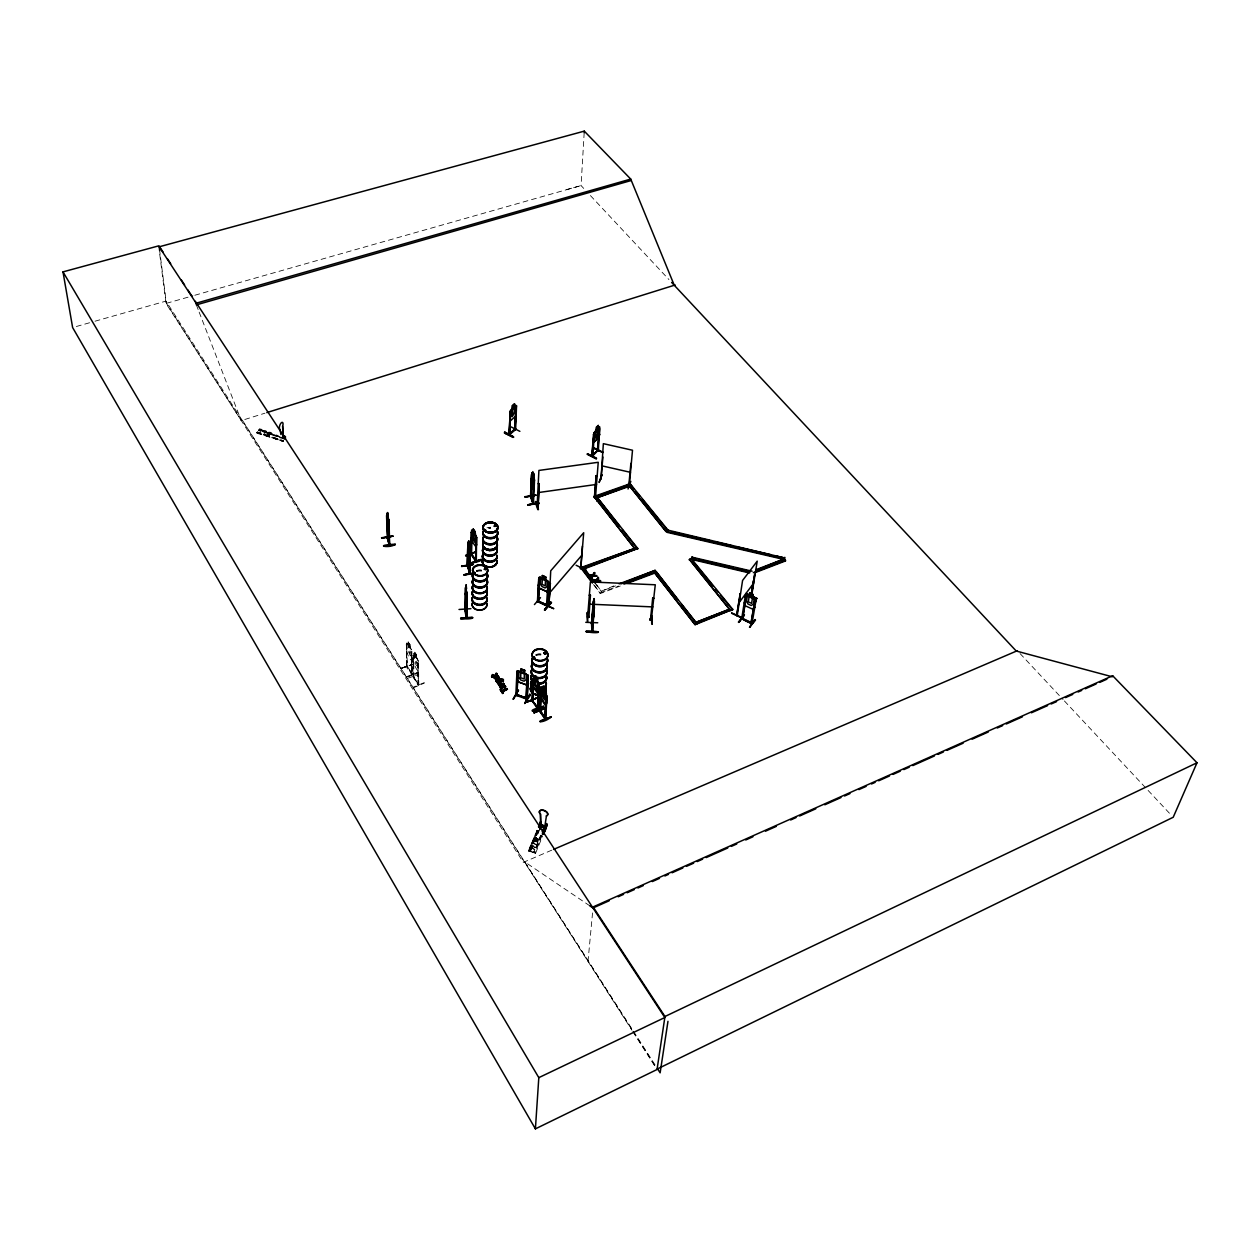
<?xml version="1.0" encoding="UTF-8"?>
<svg xmlns="http://www.w3.org/2000/svg" width="1260" height="1260" viewBox="0 0 1260 1260"><rect width="100%" height="100%" fill="white"/><g stroke="black" fill="none" stroke-linecap="round" stroke-linejoin="round"><path stroke-width="0.75" stroke-dasharray="5 3.75" d="M418.036 663.264L417.942 662.351L418.43 685.267L418.32 683.408M418.415 684.479L413.611 677.203L418.824 685.109L418.446 661.311M413.059 676.242L418.856 684.983M413.501 675.99C414.54 676.525 412.177 677.691 413.973 677.486M411.894 673.344C411.5 678.038 411.169 670.414 412.319 674.809L411.831 651.121M407.5 666.509L406.901 665.8L407.5 666.509C404.948 667.863 409.894 669.517 411.831 674.998L411.327 652.16L411.437 653.074M407.531 666.682L412.272 674.147L407.5 666.949M535.862 839.113L538.303 839.617M584.183 132.725L581.065 185.582L583.726 188.417M620.282 586.01L600.295 593.523L593.554 583.9M587.995 961.459L592.83 909.878M267.687 434.7L267.545 433.865M267.53 434.306L269.057 433.219L269.829 434.606M538.335 839.932L537.5 841.144M411.39 660.366L411.831 658.413C411.61 664.335 406.082 651.892 406.57 650.302M262.048 429.88C253.37 438.197 267.451 428.731 259.418 428.983L256.489 433.141L283.216 441.252M256.898 432.7L257.465 431.975L283.579 440.795L257.213 431.912M284.791 439.283L258.694 430.479L259.308 429.786L283.453 438.023M259.087 430.038L259.418 428.983M283.342 440.732L282.791 441.583M541.17 835.049L533.515 852.626L540.65 835.222M541.485 835.49L534.429 852.862L533.452 852.595M541.879 835.585L535.232 852.941L528.318 851.067L529.326 851.382M535.563 853.24L542.713 835.853M535.658 853.24L528.853 850.61L529.704 851.508L538.256 830.639M529.704 851.508L538.776 830.482M539.816 829.175L530.46 851.744L538.823 830.655M528.901 851.083L537.548 830.119M537.862 830.545L529.168 851.35L538.02 830.576M259.402 429.455L278.287 435.645M417.863 683.613L417.816 684.542L417.548 659.909L414.839 652.097L414.887 654.838M413.926 676.746L413.595 676.982M412.225 674.856L407.059 666.792M269.971 433.976L269.64 434.794M538.256 840.247L536.366 841.192L535.626 839.128M535.437 839.633L536.555 838.64M280.019 439.063L280.13 440.48M271.451 433.046C262.805 441.394 276.838 431.897 268.805 432.148L266.049 435.456M266.459 431.361C257.796 439.693 271.845 430.211 263.812 430.463L261.056 433.755M414.005 677.612L413.563 655.609L412.681 654.995L413.012 677.045L418.367 685.172L417.942 662.351M411.028 654.822L410.177 655.625L407.594 649.514L408.303 642.143M267.687 433.897L269.986 434.196M417.627 664.996L416.761 665.784L415.076 663.201L414.067 654.554L414.949 655.027M269.608 434.558L267.671 434.48M551.738 850.185L523.325 862.36L166.415 303.314L159.673 250.693M424.226 682.621L413.059 687.33M413.312 687.803L424.305 683.109M411.91 674.131L410.933 649.735L410.02 644.695L408.24 641.954L408.24 644.931L407.043 643.104M406.476 676.683L417.69 672.509L406.555 677.187M406.539 677.14L417.974 673.344M407.311 678.415L418.745 674.494M600.359 592.846L618.534 586.01M400.837 668.288L412.288 664.571L401.089 668.288M400.853 668.304L412.288 664.571M401.089 668.619L412.24 664.429M413.894 664.004C410.666 652.759 417.595 676.62 418.493 668.713M413.563 655.609L412.681 654.995M411.894 658.523L411.295 649.309L406.413 642.978L406.901 667.532L406.413 642.978M417.784 659.547L418.383 661.405L416.509 657.657L416.635 654.869L414.713 652.144M613.793 585.884L601.146 591.287L615.541 585.884M411.154 649.42L410.083 647.451M406.555 666.871L406.508 644.742L407.515 667.516M408.177 644.742L408.24 641.954M406.996 645.498L406.114 644.884M410.02 644.695L408.114 642.001M269.356 434.7L267.876 434.637M159.737 254.236L166.036 303.424L241.274 420.588L264.931 413.201M529.641 851.508L530.554 851.744M76.356 326.498L93.161 321.741M95.035 321.205L166.005 301.093L631.937 1030.207M166.415 303.314L192.922 295.801M194.812 295.25L581.065 185.582L564.433 190.213M537.138 841.019L535.405 840.042M413.044 653.216L414.823 655.074L414.839 652.097M536.933 838.845L538.162 839.538M256.678 432.558L283.043 441.473L256.93 432.605M283.342 438.165L258.883 429.896L281.232 437.645M413.501 677.675L413.107 653.042L417.895 659.547M589.759 905.783L524.617 861.808L655.452 1065.535M411.784 674.982L411.327 652.16M1020.064 653.562L1063.046 699.52M1064.401 700.954L1171.863 815.818M590.389 195.552L668.95 279.578M596.673 584.656L602.296 592.783L595.492 583.837M593.507 584.577L600.295 593.523M409.705 645.608L408.602 643.057M242.393 420.241L631.984 1029.798M633.04 1031.436L655.011 1065.818M632.977 1031.845L654.948 1066.228M196.339 304.873L198.434 310.307M199.143 312.118L241.274 420.588M409.673 644.695L409.894 647.483M416.288 654.869L416.304 655.783L415.202 653.2M488.738 528.428A7.371 5.197 1.3 0 1 490.644 528.334M488.723 527.672A7.497 5.292 1.3 0 1 490.66 527.578M486.943 527.83A7.387 5.197 1.3 0 1 490.675 527.294M488.723 527.987A7.497 5.292 1.3 0 1 490.66 527.893M535.957 655.578A7.844 5.906 2.9 0 1 541.91 655.247M535.925 654.822A7.985 6.001 2.9 0 1 541.973 654.476M536.004 654.554A7.859 5.906 2.9 0 1 541.957 654.208M535.909 655.137A7.969 6.001 2.9 0 1 541.957 654.79M476.595 571.583A7.544 5.449 0.9 0 1 482.344 571.284M476.548 570.827A7.67 5.528 0.9 0 1 482.391 570.528M476.611 570.544A7.544 5.449 0.9 0 1 482.359 570.26M476.548 571.142A7.67 5.528 0.9 0 1 482.375 570.843M530.051 847.76L536.366 849.917L530.051 847.76M530.854 845.869L537.154 848.027L530.854 845.869M532.035 843.034L538.335 845.177L532.035 843.034M533.09 840.53L539.39 842.672L533.09 840.53M534.272 837.711L540.572 839.853L534.272 837.711M537.043 830.277L528.318 851.067L537.075 830.308M410.035 648.349L408.382 645.797L408.476 650.885L410.13 653.452L410.035 648.349M416.635 658.523L414.965 655.94L415.044 661.027L416.713 663.61L416.635 658.523"/><path stroke-width="1.5" d="M594.279 606.596L594.216 598.579L593.791 610.202M587.885 616.219L588.719 616.25C590.216 617.967 585.679 616.66 588.892 617.4L590.452 595.224L589.365 595.192L590.452 595.224M588.719 616.644L587.633 616.565L588.94 616.833M466.342 618.062L464.735 609.525L465.476 610.312L466.058 584.908L466.594 588.656M466.137 617.384L466.814 616.534L466.877 618.109L467.035 592.468L467.192 594.373M587.538 612.391L587.554 621.605L586.955 612.738M587.759 616.565L587.601 617.4L590.389 581.947L655.279 584.782L651.262 620.188L650.176 620.062L650.286 618.912L651.577 619.022M459.018 609.478L470.956 608.674M284.177 437.456L282.901 436.842M460.656 618.329C481.351 615.337 471.697 620.66 460.656 618.266M461.633 566.512L473.13 564.464L461.617 566.039M473.634 573.835L463.901 574.812L473.524 573.032M465.397 610.265L465.491 587.522L465.003 610.391L465.349 608.643M465.633 555.676L476.012 551.943L465.649 555.345M466.279 586.94L466.279 586.026M466.657 591.428L466.247 617.998M466.184 584.892L466.877 617.305M467.334 565.708L467.302 566.591L467.854 543.816L467.113 565.929L467.901 566.417M469.633 572.26L469.445 573.946L467.586 564.905M467.838 566.496L467.98 542.036M467.838 566.606L467.759 565.063L469.933 573.946L470.122 550.163M469.413 552.51L468.767 544.871L469.476 574.024L469.854 548.777L468.783 541.028L468.326 548.62L469.381 554.683L469.791 553.865M468.641 543.973L468.783 541.028M468.925 542.131L469.381 544.682M469.885 573.851L467.57 565.693M469.948 573.788L469.964 573.001M470.169 557.519L470.248 550.148M505.543 686.353L505.339 687.44A1.685 1.276 1.5 0 1 504.661 687.928C502.33 688.07 499.574 684.259 502.22 688.527C494.692 688.275 511.229 678.856 500.204 686.999M471.634 554.715L471.397 532.019L470.689 554.211L471.681 554.683M475.729 541.39L474.815 542.335L473.193 540.052L472.421 531.562L473.303 531.862C472.752 524.286 474.233 535.153 472.106 530.113L471.13 554.809L471.067 553.109M476.154 538.634L475.981 561.472L475.808 536.288L475.051 531.389L473.177 528.995M475.981 560.637C474.799 558.731 477.036 561.204 475.445 560.731M471.177 553.187L476.296 561.267L476.579 537.563L476.516 544.918M476.359 560.369L476.343 561.157M594.074 602.406L594.358 608.139L593.791 599.351L591.948 622.976L592.42 631.764L592.074 622.267M491.967 677.329L493.211 676.841L491.589 676.762L492.755 674.572C495.432 679.455 496.566 670.304 497.18 674.809C487.762 679.03 499.322 676.274 496.456 673.155M491.589 676.762L492.833 676.289L492.14 674.809M493.447 676.053L492.755 674.572M493.826 676.163L494.077 676.982M494.156 677.785L496.881 679.093L495.7 676.888L494.865 678.211L496.267 679.298L499.149 677.927M495.873 676.573C490.738 676.872 499.023 683.03 499.102 677.313C498.173 675.423 495.983 676.022 498.393 677.423C498.062 681.235 495.401 674.226 494.156 677.943M500.141 680.069C503.669 681.25 498.818 684.605 497.007 682.589A2.189 1.669 1.3 0 1 496.534 681.392C498.96 675.927 510.379 680.983 497.149 680.699C499.291 686.763 501.37 674.951 502.677 681.392M593.491 609.635L593.602 606.013M496.33 681.424L495.983 680.447M496.881 679.093L495.7 676.888M497.432 678.872L495.889 676.132M504.693 432.196C531.673 447.19 486.533 422.525 513.466 436.7M497.747 675.927C494.959 674.856 500.472 677.25 497.448 678.431M498.047 683.44A1.607 1.228 1.4 0 0 498.362 683.881L499.48 684.857L498.346 684.337A1.607 1.228 1.4 0 1 498.031 683.897C498.235 684.007 511.371 683.944 499.007 683.487M503.197 682.967L503.575 683.991L499.212 685.676L499.495 684.416M746.156 593.806L756.74 598.421M499.212 685.676L498.85 684.668M497.133 681.156L499.527 679.786M507.087 688.653L502.362 691.252L503.386 692.764L502.677 693.472L500.236 689.866L500.929 689.157C501.937 694.937 513.844 684.4 501.952 690.653M501.937 691.11L500.929 689.157M509.04 433.865L509.969 433.534L509.906 434.48L510.253 412.382L508.93 434.794L515.639 429.203L516.537 405.767L515.687 405.531M510.032 419.659L509.292 434.968L510.064 411.374L515.734 405.421M501.48 688.826L500.267 686.81M510.142 411.358L510.505 420.793L515.434 416.32L516.442 405.72M504.126 684.322C506.551 687.062 500.897 688.433 503.433 685.298L505.465 686.59M502.22 688.527L501.622 686.448M503.37 693.205L502.362 691.252M502.677 693.472L500.236 689.425M511.103 426.904L519.876 431.345M502.204 686.212L503.433 685.298M512.316 405.799L514.537 403.956L512.316 405.799L511.308 410.445L511.135 415.516L512.127 416.729L515.23 411.863L515.403 406.807L514.348 406.634M514.379 406.838L514.442 403.909L514.285 406.791L515.828 405.468M515.702 416.383L514.994 429.849L515.12 416.902M516.001 407.295L515.041 429.786M502.346 691.708L507.497 689.251M517.923 690.433L513.324 698.843M586.168 631.323C604.8 630.662 599.902 634.363 586.152 631.669M389.639 544.446L387.796 537.689M527.216 698.481L517.293 694.733L515.828 695.189L516.978 671.249L520.789 671.643M516.269 694.874L527.216 698.009L527.357 698.969L516.033 694.055M516.82 678.573L517.104 671.328M387.166 537.595L387.166 536.618L387.796 537.28M516.82 695.552L517.844 673.722L516.978 673.06L518.017 673.423L516.915 695.63L516.994 694.764M525.136 497.149L536.098 495.164L524.995 496.692M513.324 699.3L518.443 690.228M520.852 671.879L520.9 668.918L524.695 670.273L524.506 673.092L526.286 674.635L526.066 679.707L524.081 681.188L520.569 679.928L518.789 677.077L518.994 672.005L520.915 671.785L521.026 669.06L524.695 670.273M538.839 503.685L527.688 504.835L538.729 502.913M533.815 484.092L533.295 485.005C531.421 482.092 532.145 467.87 533.815 474.106L532.996 504.079L530.444 496.487L531.767 474.532L531.09 497.196L531.925 472.768M530.68 497.18L531.389 474.595M532.728 474.516L532.822 471.602M524.506 670.414L524.38 673.139L528.255 675.439L527.121 699.3L528.302 675.344L518.301 670.856L516.978 671.249M532.649 503.401C535.216 506.394 527.263 486.99 533.263 503.307M533.563 476.847L533.815 474.106M533.705 481.415L532.933 503.984M532.161 472.705L534.508 480.328L533.437 503.842M524.695 703.442L529.846 694.355L524.695 703.442L530.46 695.016L529.846 694.355M593.051 610.328C593.491 598.201 592.83 623.007 593.633 615.305M527.026 677.029L528.239 677.108L527.026 677.029L526.034 698.843L527.216 698.875M527.2 676.73L526.27 698.528M526.412 702.261L537.469 697.63M526.365 698.544L526.412 697.709L526.932 698.481M537.406 697.93L526.475 701.962M538.429 509.166L535.752 501.448L538.429 509.607M538.382 505.15L537.138 505.89L538.902 470.437L598.232 462.294L595.476 497.731L594.594 497.858L596.122 475.666L597.208 475.792L596.122 475.666M538.115 505.433L539.28 483.824L538.178 483.714L539.185 483.556L538.162 505.827L537.248 505.874L538.366 505.701L537.059 505.575L538.052 504.599M538.713 502.834L538.823 503.701M540.509 597.634L534.429 604.564M532.192 699.379L532.807 701.111L533.279 678.447L531.83 700.513L532.807 701.111L532.145 700.166M533.468 676.777L532.429 701.269L534.177 676.793M537.422 601.508L538.792 577.678L540.099 577.19L547.942 580.86L548.887 582.419L547.565 606.296L548.777 582.403L545.454 579.899L545.596 577.159M538.587 601.256C535.784 599.791 540.43 601.398 538.272 602.012L539.737 579.836L538.603 579.647L539.532 580.088M539.737 579.836L538.303 601.981M537.516 707.096L538.083 708.75L539.264 685.062L534.035 676.715L535.358 678.731L535.563 675.769L534.208 683.235L536.917 689.441L538.004 688.7M545.044 707.962L534.035 712.798L545.092 707.978M535.925 676.872L537.075 679.486L537.122 678.573M542.273 578.214L542.414 575.473L545.785 577.048L545.564 579.868L547.155 581.522L546.887 586.609L545.092 587.995L541.957 586.514L540.398 583.553L540.65 578.482L542.383 578.356L542.509 575.615M537.028 707.947L537.689 708.908L538.272 683.629L537.422 678.636L535.437 675.817M546.399 675.958A7.796 5.922 2.9 0 1 538.603 683.093L537.201 681.361L537.532 678.589M537.437 697.599L526.459 702.403M538.603 686.086L537.626 708.813L531.767 700.308M539.138 685.109L538.083 694.228L538.886 692.275M545.108 610.045C564.637 587.412 531.389 625.385 550.856 602.154M546.525 697.505L545.974 696.717L545.281 719.365L539.327 710.829L540.965 688.842L540.414 711.506L540.997 687.094L540.02 711.648M546.478 605.887L547.927 583.663L548.856 584.105L547.927 583.663M546.887 605.572C546.32 603.729 546.556 606.596 547.596 605.918M546.556 702.907L545.785 704.702L541.138 698.009L540.729 694.307L541.138 698.009C551.644 721.791 543.958 673.942 545.737 699.158L544.619 699.883L542.776 697.237L542.178 688.59L543.217 689.11C541.501 680.258 548.557 695.583 543.296 686.196M549.974 587.38L548.777 606.265L550.179 583.538L548.384 605.981M543.422 706.198C539.957 712.656 519.908 712.467 543.454 706.293M544.95 691.819L545.297 689.047M545.391 718.578C544.918 716.704 546.226 718.924 544.73 718.531L545.974 696.717M545.234 719.255L546.352 696.559M538.492 826.812L540.524 821.803L539.784 825.836L545.092 827.395C548.21 817.961 546.604 830.434 543.17 833.852M540.524 821.803L538.65 826.875M541.012 821.945L539.327 827.08M553.644 608.643C537.154 600.374 542.603 603.886 553.597 608.58M584.183 132.725L584.278 131.135L159.185 246.802L159.673 250.693M551.155 717.145C529.342 723.145 544.95 723.571 551.124 716.688M546.793 823.646L545.564 827.82L539.28 825.961L539.847 824.733M546.241 824.607L546.32 823.505M657.106 1069.078L1173.217 817.252L1197 762.773L1112.659 675.738L593.098 906.932L664.965 1016.505L657.043 1069.504L535.405 1128.865L538.808 1077.647L63 271.877L158.933 245.794L163.217 252.331M547.817 605.257L537.752 601.225L538.855 577.6L540.13 577.301M586.199 570.15L576.119 565.252M387.544 524.569L389.009 530.822L389.245 528.806M587.443 453.994L596.468 458.64M582.388 546.115L580.75 568.827L583.695 532.728L550.73 570.812L548.951 606.233M583.034 567.457L595.555 583.159M596.185 430.022L594.137 432.889L591.885 455.427L592.814 455.931L594.373 434.023L593.491 434.401L591.853 456.262L598.405 449.757L597.398 450.245M593.224 580.86L584.199 568.244L637.765 548.462L595.917 495.794L619.81 526.617M593.665 448.198L603.052 452.403L593.995 447.851M598.169 428.258L598.342 425.329L596.295 427.25L594.783 436.968L595.649 438.165L597.555 436.37L599.114 428.195L598.169 428.258L599.461 426.809L599.602 434.448M594.011 496.472L634.646 548.431L594.011 496.472L630.079 483.714L668.052 530.177L784.681 557.975M598.358 438.259L597.35 451.033L597.901 450.308M597.728 451.127L599.602 428.652M596.216 475.933L594.358 497.542L595.665 497.621L594.657 497.07M594.515 572.56L592.751 574.812L589.113 575.001L592.72 575.269L594.515 572.56L593.539 575.379L596.878 576.151L593.224 575.883L591.476 578.104L593.255 575.426L596.878 576.151M598.405 449.757L592.231 456.419L594.027 432.841L599.555 426.856L598.342 450.544M585.774 622.33L597.728 622.771M589.585 575.127L592.405 575.757L589.144 574.544M586.136 631.717L598.169 631.922L586.168 631.276M591.019 577.505L592.436 575.316M597.067 501.307L594.767 493.605M601.76 475.162L599.193 482.013M598.264 577.458L596.5 579.742L592.846 579.915L596.468 580.183L598.264 577.458L597.287 580.309L600.642 581.065L596.972 580.797L595.224 583.049M602.894 457.018L601.004 479.147L603.351 443.662L632.504 450.23L629.228 486.376L596.941 497.826L629.291 485.714M593.318 580.041L596.153 580.687L592.877 579.474M593.539 575.379L594.988 573.158M592.137 622.283L591.57 623.858L593.24 601.115M594.767 582.435L596.185 580.23M591.46 623.763L593.917 599.351M591.901 630.189L591.806 631.591M593.665 609.84L594.043 609.037L591.948 631.78L591.476 622.267M594.263 600.61L594.342 599.697M596.437 575.568L593.57 574.938M594.2 605.131L592.531 630.819M594.342 608.076L592.42 631.591M596.972 580.797L600.642 581.065M597.287 580.309L598.736 578.072M674.273 285.28L630.724 179.077L584.278 131.135M600.201 580.498L597.319 579.852M387.97 514.978L389.513 544.666M666.067 531.547L628.205 484.376L666.067 531.547L667.973 530.854L642.253 499.37M628.031 489.006L630.835 481.367M628.803 485.509L630.866 463.349M628.945 485.147L629.433 484.454M630.079 483.714L633.685 488.88M589.759 905.783L593.003 907.972L593.098 906.932M737.163 615.699L737.179 614.959M636.568 547.722L581.112 567.504L592.436 582.419M584.152 568.922L637.765 548.462M466.846 618.014L465.239 609.383M466.783 603.493L465.412 593.082L466.909 603.493M283.531 437.551L284.35 436.543L284.13 437.787M619.195 583.852L655.168 570.355L620.928 583.852M652.696 597.933L653.783 598.279L652.696 597.933L650.428 620.156L650.255 618.959M650.176 619.747L651.262 620.188L651.452 619.006M677.88 599.713L656.318 571.819L623.936 583.978M652.27 624.346L651.436 615.101L651.735 623.936M755.008 572.654L785.468 560.936L784.24 559.503L667.327 532.381L667.926 530.224L666.146 530.87M668.052 530.177L667.327 532.381M697.646 621.684L729.445 609.257L689.409 559.377L691.315 558.668L749.731 572.323M689.315 560.054L691.315 558.668L732.737 609.336L695.126 624.692L654.381 572.544L695.126 624.692M752.094 571.205L691.834 557.14L695.52 558.684M695.882 622.377L729.445 609.257M500.708 680.872L498.566 682.069L497.149 680.699M470.153 557.408L469.775 559.393L470.027 557.424M593.523 617.195L593.775 615.305M544.887 826.024L546.462 815.771A4.457 2.599 23.4 0 0 546.698 811.944A4.457 2.599 23.4 0 0 540.729 810.211A4.457 2.599 23.4 0 0 540.509 814.023L540.792 824.591L544.887 826.024L540.697 824.796L540.43 814.228A4.457 2.599 23.4 0 1 540.65 810.416A4.457 2.599 23.4 0 1 546.604 812.164A4.457 2.599 23.4 0 1 546.383 815.976L546.462 815.771M667.973 1021.325L660.13 1072.827L657.578 1068.858M730.69 610.769L689.409 559.377M731.572 613.226L751.196 622.487M740.108 593.775L736.675 615.573L740.345 593.444M736.848 615.163L737.431 614.77M744.298 614.927L738.943 621.967M741.652 618.959L745.432 595.192L746.912 594.83C751.039 598.327 747.952 589.019 753.134 594.625L752.63 597.429L756.047 599.902L752.015 623.668C747.101 621.967 740.943 618.739 742.093 617.888M751.212 595.901C732.107 587.569 771.12 604.343 751.527 596.342M743.022 618.376L742.423 619.385L746.251 597.35L745.101 597.161L746.062 597.602M742.455 619.353L746.251 597.35M738.895 622.424L744.424 614.628L738.832 622.283M749.212 595.98L749.606 593.035M283.043 437.472L282.649 426.274A3.685 1.496 -71.4 0 0 282.35 422.368A3.685 1.496 -71.4 0 0 279.752 425.502A3.685 1.496 -71.4 0 0 280.066 429.392L280.885 434.511M283.264 437.535L282.649 426.274M751.338 593.854L753.496 580.498M751.574 593.523L754.661 574.45L751.7 594.011M751.527 596.437L757.213 561.157L742.581 580.466L737.21 615.715M752.488 597.46L753.134 594.625M754.819 601.225L751.007 623.29L754.63 601.477L755.779 601.666L754.63 601.477M751.968 623.731L742.786 618.849M755.512 620.125L749.495 627.291L755.071 619.526M757.355 569.819L784.35 558.826L667.39 531.704M785.468 560.936L784.35 558.826L755.669 569.835M533.673 489.557C527.31 462.42 534.019 497.322 534.161 487.526M597.334 450.938L597.476 450.182M545.99 652.523L546.005 653.861M544.068 652.822L544.273 653.783M545.879 653.373L545.423 652.286M534.492 657.72L533.941 656.87L534.334 657.767M534.492 656.964L534.508 657.862M515.482 416.367L516.285 413.044M731.635 612.88L742.203 617.652M515.324 429.046L515.608 428.51M494.219 526.034L495.401 525.31M494.834 526.428L494.597 525.625M496.078 525.83L495.747 525.388M485.447 568.087L485.73 569.678M486.36 568.969L485.336 569.441M484.438 546.73L484.076 547.375M484.596 529.641L485.604 529.783M474.642 573.111L474.343 572.213L474.658 573.237M473.949 572.512L474.878 572.544M485.116 529.893L484.423 529.846M475.115 572.702L474.484 573.111M505.528 686.574L505.355 686.999A1.685 1.276 1.5 0 1 504.677 687.472L501.637 685.991M513.119 437.425L504.331 432.92L513.418 437.094M784.24 559.503L784.791 557.298M587.475 453.695L596.563 458.183M475.902 546.714L476.469 544.824M476.579 544.792L475.933 546.856L471.823 541.123L471.272 537.579M596.201 458.923L587.176 454.309M285.374 438.637L285.406 436.637L282.744 435.74M388.836 525.31L388.552 526.16L387.576 512.568L387.371 515.088M691.236 559.33L691.834 557.14M533.389 503.858L530.854 495.637M593.87 611.667L593.633 609.021M1112.659 675.738L1112.281 676.793L1016.237 651.026L671.611 282.429M466.862 597.949L466.562 598.689L466.168 587.822M599.162 482.47L602.075 474.784M542.257 831.82L544.273 826.544M542.666 831.758L544.777 826.387M542.335 833.789L545.092 826.812M542.761 833.915L545.486 826.906M543.044 833.821L546.73 825.001M543.548 834.151L547.029 825.442M539.863 827.237L541.154 823.709M539.548 828.922L540.997 825.457M539.942 829.222L541.264 825.709M539.438 827.127L540.776 823.615M496.55 680.935A2.189 1.669 1.3 0 0 497.023 682.133L499.495 682.589L501.496 681.188M510.158 411.422L512.332 408.571M581.285 567.488L580.293 567.913M581.269 567.409L580.246 568.701M548.399 606.06L549.36 604.91M545.155 718.436L540.052 711.097L545.108 717.46M546.966 695.646L545.737 719.208L539.91 709.852M537.563 707.962L537.579 707.033M538.036 708.624C535.689 704.245 530.744 700.009 532.255 699.473M547.375 591.838L539.438 588.215L538.429 584.986L539.438 588.215L547.312 591.916L548.384 589.649M547.312 591.916L548.557 589.633M537.831 509.686L535.201 501.921M527.846 682.542L526.538 684.841L517.813 681.786L516.694 678.541L517.907 681.723M527.909 682.699L526.633 684.967L517.876 681.692M513.245 699.158L518.49 690.244M516.962 695.552L517.293 694.512M545.911 652.79L544.918 653.704M470.752 554.101L475.76 561.361M543.989 652.885L545.186 652.255M544.603 653.562L545.186 652.444M533.862 657.31L534.665 657.783M592.877 455.144L591.995 455.333M485.667 569.315L484.958 568.055M494.329 526.129L496.377 526.223M508.993 434.747L515.072 428.998M595.618 496.849L594.531 496.724L595.46 497.369M753.338 609.336L754.866 607.147L753.275 609.415L745.054 605.682L744.282 602.453M538.256 504.961L537.422 505.102M502.22 685.771L504.693 686.527M755.024 619.826L749.653 627.291M738.36 622.125L744.345 615.085M756.047 599.902L746.881 594.72M739.132 602.548L753.637 583.222M597.004 580.356L594.799 581.978M285.406 436.637L282.524 436.007M550.541 583.711L549.628 584.199M544.556 609.824L550.809 602.091L544.651 609.793M549.502 593.019L582.12 554.92M538.115 707.962L532.46 700.702M545.706 577.127L542.335 575.552M600.721 477.934L600.799 478.658M593.933 442.071L598.626 437.645L599.665 434.401L598.673 437.692L593.98 442.26L593.507 440.055M594.373 434.023L593.491 434.401M509.654 433.598L514.647 429.124M509.402 434.858L515.655 429.266M510.568 412.54L509.67 412.902M650.38 618.975L651.593 619.322M651.341 620.14L650.333 620.093M387.182 536.713L389.167 545.36M474.248 572.638L475.177 572.796M509.418 434.227L509.008 433.96M495.684 677.329L495.212 678.368L496.897 678.636M485.242 568.071L484.218 569.173M484.864 568.181L484.958 569.426M485.746 569.079L484.659 568.985M494.881 525.719L495.59 525.326M664.965 1016.505L1197 762.773M538.808 1077.647L664.823 1017.513L195.316 301.298M593.003 907.972L609.178 900.774M618.156 896.774L623.558 894.38M627.149 892.773L634.331 889.576M637.922 887.985L643.324 885.575M652.302 881.575L659.484 878.378M664.886 875.983L668.477 874.377M672.068 872.786L682.841 867.982M686.432 866.376L693.63 863.179M697.221 861.588L702.608 859.178M706.198 857.587L727.76 847.98M731.367 846.389L736.753 843.98M745.731 839.979L752.913 836.782M765.497 831.191L776.286 826.387M790.65 819.992L796.037 817.582M799.643 815.992L815.803 808.794M824.796 804.793L840.956 797.58M844.562 795.989L849.949 793.595M858.926 789.595L866.124 786.382M871.51 783.988L875.101 782.381M878.692 780.79L889.481 775.987M893.072 774.396L900.254 771.183M903.845 769.592L909.247 767.198M912.839 765.592L934.4 755.984M937.991 754.394L943.378 751.999M946.969 750.393L963.144 743.195M972.121 739.195L988.297 731.997M997.274 727.996L1002.677 725.587M1006.267 723.996L1022.443 716.798M1031.42 712.798L1047.595 705.6M1051.186 703.994L1056.573 701.599M1065.566 697.599L1072.748 694.402M1078.135 691.992L1081.726 690.401M1085.317 688.795L1096.106 683.991M1099.697 682.4L1106.879 679.203M553.549 849.413L1017.371 650.695L1016.332 651.136M551.124 716.735L540.067 721.508L551.124 717.082M533.988 712.656L544.981 708.262M539.201 685.172L538.745 683.251M538.193 694.181L533.594 687.566M541.516 689.63L540.587 688.999M533.815 679.219L532.885 678.589M532.933 683.959L533.641 687.535M695.221 624.015L732.737 609.336M499.228 685.22L503.591 683.534M495.967 680.904L501.291 679.108L503.465 681.124M503.48 680.668L502.645 681.188M753.322 572.67L785.594 560.259M493.447 675.596L496.314 674.399L495.794 673.407M627.464 583.301L656.255 572.497M632.882 549.077L581.065 568.181L592.373 583.096M471.287 554.29L475.76 559.96M476.059 551.659L465.68 555.817M597.649 495.841L628.141 485.037M471.823 541.123L471.445 537.611M471.476 530.224L476.752 537.563L474.894 534.177M471.886 532.681L471.035 532.145M266.805 412.603L675.202 284.981M159.185 246.802L196.15 303.219L630.724 179.077M630.583 180.684L196.339 304.873L196.15 303.219M745.542 595.287L746.865 594.909M545.328 653.735L545.564 652.428M545.706 653.846L544.052 653.263M485.021 568.055L484.785 569.362M484.848 568.465L485.714 568.575M485.683 569.52L484.376 569.347M494.424 526.318L495.747 526.318M751.417 622.172L752.315 623.464L741.715 618.613M547.391 606.265L537.595 601.65M537.878 601.319L547.675 605.997M387.56 515.513L387.088 513.623L387.812 538.256L386.883 513.67L389.057 521.577L389.639 545.407L387.103 537.611M594.578 497.779L595.555 497.637M381.559 537.752L393.073 536.13L381.67 538.209M381.638 538.036L392.978 536.114M395.168 544.178C371.353 545.423 390.616 548.698 395.168 544.257M383.702 546.257L395.199 544.682L383.717 546.21M388.489 523.987L387.702 516.411L388.805 519.766M387.088 521.01L389.009 530.822M389.057 521.577L388.678 519.781M527.72 504.819L538.713 503.212L527.735 504.882M537.862 492.628L596.547 484.423M388.127 515.214L388.332 517.955M386.552 515.482L387.387 538.225M525.089 496.976L535.957 495.164M461.601 566.338L473.004 564.448M463.901 574.812L473.54 573.41L463.916 574.749M534.272 478.548L534.508 480.328M468.263 542.02L470.027 548.399M469.508 546.494L468.657 541.06M460.64 618.723L472.579 617.526L460.656 618.66M465.271 608.674L464.924 609.415M465.428 609.793L466.389 617.29M465.822 585.79L466.594 596.515M749.259 595.901L747.369 595.996L746.55 601.052L747.967 603.997L751.228 605.493L753.338 604.123L754.173 599.083L752.551 597.382M594.499 601.492L594.279 604.233M651.341 619.353L650.27 619.274M587.727 617.384L588.782 617.4M588.703 604.138L652.837 606.91M540.997 687.094L546.478 693.772M541.06 687.22L543.091 689.157M545.155 653.546L544.336 653.026M526.916 699.221L516.033 695.268M601.634 465.775L630.472 472.327M671.69 531.783L679.345 533.563M683.172 534.445L700.402 538.445M704.245 539.327L711.9 541.107M715.727 541.989L732.973 545.99M736.801 546.872L771.277 554.872M775.105 555.755L782.759 557.534M699.284 559.566L733.163 567.488M736.927 568.37L750.094 571.442M693.126 559.771L749.621 572.985M537.784 600.437L538.303 601.225M504.047 685.062L505.528 686.81M516.332 694.055L517.183 694.465L516.301 694.102M500.141 679.549L501.512 681.361M499.527 680.227L500.645 681.14M503.417 685.755L504.677 686.731M749.542 593.113L753.07 594.704M752.125 623.322L751.07 623.275M540.067 577.379L542.304 578.434M546.934 604.784L547.706 605.209L538.792 601.225M593.539 440.181L593.87 442.213M593.728 448.04L602.8 452.592M597.697 450.623L592.893 455.206M593.791 599.351L594.011 601.492M497.763 675.486L499.228 678.038M389.12 545.407L388.348 518.868M636.127 491.873L639.812 496.377M692.449 560.826L713.144 586.168M715.585 589.144L718.027 592.121M720.452 595.114L732.627 610.013M655.168 570.355L697.095 623.905L681.487 604.249M622.204 529.625L637.702 549.139M535.5 676.006L537.343 678.636M545.06 708.435L534.035 712.798M167.486 258.851L170.698 263.75M181.409 280.066L184.606 284.965M187.819 289.863L192.103 296.399M535.405 1128.865L72.623 327.553L63 271.877M543.485 706.702L532.46 711.081M533.09 472.642L533.61 474.154M533.059 473.555L533.578 475.051M469.901 559.377L467.759 549.376L469.775 559.393M387.45 512.584L388.253 515.198M387.749 514.553L388.159 516.143M533.059 683.912L533.468 687.613M284.13 436.464L284.539 438.921L284.35 436.543M497.353 538.619A7.371 5.213 1.3 0 1 489.825 544.887A7.371 5.213 1.3 0 1 483.147 538.004M496.802 536.949A7.466 5.292 1.3 0 1 490.801 544.588A7.466 5.292 1.3 0 1 483.052 537.626M497.243 543.533A7.355 5.229 1.3 0 1 489.715 549.801A7.355 5.229 1.3 0 1 483.037 542.902M497.212 543.391A7.34 5.197 1.3 0 1 489.715 549.644A7.34 5.197 1.3 0 1 483.068 542.776A7.324 5.197 1.3 0 0 489.715 549.628A7.324 5.197 1.3 0 0 497.196 543.391M497.227 543.737A7.355 5.229 1.3 0 1 489.699 550.006A7.355 5.229 1.3 0 1 483.037 543.123A7.324 5.197 1.3 0 0 489.699 549.974A7.324 5.197 1.3 0 0 497.18 543.753M496.96 530.806A7.497 5.292 1.3 0 1 490.943 538.445A7.497 5.292 1.3 0 1 483.178 531.468M497.385 537.595A7.371 5.213 1.3 0 1 489.841 543.847A7.371 5.213 1.3 0 1 483.163 536.981M496.865 531.2A7.387 5.213 1.3 0 1 490.927 538.729A7.387 5.213 1.3 0 1 483.273 531.846M496.802 536.634A7.466 5.292 1.3 0 1 490.801 544.273A7.466 5.292 1.3 0 1 483.068 537.311M496.976 530.491A7.497 5.292 1.3 0 1 490.959 538.13A7.497 5.292 1.3 0 1 483.178 531.153M496.881 530.161A7.402 5.213 1.3 0 1 490.959 537.689A7.402 5.213 1.3 0 1 483.289 530.822M496.897 555.928A7.308 5.213 1.2 0 1 489.431 562.196A7.308 5.213 1.2 0 1 482.816 555.313M497.007 555.566A7.402 5.292 1.2 0 1 488.47 561.818A7.402 5.292 1.2 0 1 483.556 553.707M496.094 559.33A7.261 5.197 1.2 0 1 494.062 565.834A7.261 5.197 1.2 0 1 484.738 565.425A7.261 5.197 1.2 0 1 483.556 558.778M497.165 549.533A7.434 5.292 1.2 0 1 489.573 555.88A7.434 5.292 1.2 0 1 482.848 548.903M497.086 556.274A7.308 5.213 1.2 0 1 488.502 561.094A7.308 5.213 1.2 0 1 482.832 554.305M497.054 549.895A7.324 5.213 1.2 0 1 489.557 556.148A7.324 5.213 1.2 0 1 482.926 549.281M497.007 555.25A7.402 5.292 1.2 0 1 488.47 561.519A7.402 5.292 1.2 0 1 483.556 553.392M497.165 549.218A7.434 5.292 1.2 0 1 489.573 555.566A7.434 5.292 1.2 0 1 482.848 548.588M497.086 548.872A7.324 5.213 1.2 0 1 489.589 555.14A7.324 5.213 1.2 0 1 482.942 548.258M496.078 559.676A7.245 5.197 1.2 0 1 494.046 566.181A7.245 5.197 1.2 0 1 484.738 565.772A7.245 5.197 1.2 0 1 483.556 559.141M546.241 664.303A7.844 5.922 2.9 0 1 544.226 671.722A7.844 5.922 2.9 0 1 534.145 671.297A7.844 5.922 2.9 0 1 532.697 663.721M546.352 663.91A7.954 6.001 2.9 0 1 544.32 671.438A7.954 6.001 2.9 0 1 534.098 670.997A7.954 6.001 2.9 0 1 532.618 663.327M545.974 669.391A7.828 5.922 2.9 0 1 543.958 676.825A7.828 5.922 2.9 0 1 533.894 676.399A7.828 5.922 2.9 0 1 532.429 668.808M545.958 669.06A7.796 5.906 2.9 0 1 543.958 676.462A7.796 5.906 2.9 0 1 533.925 676.037A7.796 5.906 2.9 0 1 532.476 668.477M545.974 669.17A7.828 5.922 2.9 0 1 543.973 676.604A7.828 5.922 2.9 0 1 533.894 676.179A7.828 5.922 2.9 0 1 532.444 668.603M547.438 659.263A7.969 6.001 2.9 0 1 539.469 666.509A7.969 6.001 2.9 0 1 532.051 658.602M546.289 663.28A7.844 5.922 2.9 0 1 544.288 670.698A7.844 5.922 2.9 0 1 534.193 670.273A7.844 5.922 2.9 0 1 532.744 662.697M547.533 661.185A7.859 5.922 2.9 0 1 538.429 666.682A7.859 5.922 2.9 0 1 532.145 658.996M546.367 663.595A7.954 6.001 2.9 0 1 544.336 671.123A7.954 6.001 2.9 0 1 534.114 670.682A7.954 6.001 2.9 0 1 532.634 663.012M547.454 658.948A7.985 6.001 2.9 0 1 539.485 666.193A7.985 6.001 2.9 0 1 532.067 658.287M547.375 658.602A7.875 5.922 2.9 0 1 539.5 665.752A7.875 5.922 2.9 0 1 532.192 657.956M546.131 682.605A7.875 6.001 2.8 0 1 543.895 688.306M540.304 689.724A7.875 6.001 2.8 0 1 538.256 689.834M536.224 689.551A7.875 6.001 2.8 0 1 530.948 681.959M541.894 694.481A7.765 5.922 2.8 0 1 533.311 693.677A7.765 5.922 2.8 0 1 530.791 687.33A7.718 5.891 2.8 0 0 533.342 693.662A7.718 5.891 2.8 0 0 541.879 694.449M546.226 684.511A7.765 5.906 2.8 0 1 543.8 688.59M540.272 689.992A7.765 5.906 2.8 0 1 538.24 690.102M536.24 689.818A7.765 5.906 2.8 0 1 531.027 682.337M545.029 686.29A7.765 5.922 2.8 0 1 544.824 692.212M541.91 694.276A7.765 5.922 2.8 0 1 533.327 693.472A7.765 5.922 2.8 0 1 530.791 687.125M545.911 669.958A7.796 5.906 2.9 0 1 545.108 676.478A7.796 5.906 2.9 0 1 536.823 678.242M534.965 677.565A7.796 5.906 2.9 0 1 532.429 669.375M544.997 686.18A7.718 5.891 2.8 0 1 544.792 692.055M541.894 694.102A7.718 5.891 2.8 0 1 533.358 693.315A7.718 5.891 2.8 0 1 530.838 686.983M546.478 676.604A7.906 6.001 2.9 0 1 538.571 683.833M533.043 681.833A7.906 6.001 2.9 0 1 532.082 674.541M546.273 683.503A7.765 5.906 2.8 0 1 542.225 688.464M540.319 688.984A7.765 5.906 2.8 0 1 538.303 689.094M534.429 688.133A7.765 5.906 2.8 0 1 531.074 681.329M546.352 676.966A7.796 5.922 2.9 0 1 538.555 684.101M533.106 682.133A7.796 5.922 2.9 0 1 530.995 677.848M531.326 676.321A7.796 5.922 2.9 0 1 532.161 674.935M546.147 682.29A7.875 6.001 2.8 0 1 542.257 688.889M540.319 689.409A7.875 6.001 2.8 0 1 538.272 689.535M536.24 689.236A7.875 6.001 2.8 0 1 530.964 681.644M546.494 676.289A7.906 6.001 2.9 0 1 538.587 683.519M533.059 681.518A7.906 6.001 2.9 0 1 532.098 674.226M533.153 681.124A7.796 5.922 2.9 0 1 531.043 676.841M531.373 675.313A7.796 5.922 2.9 0 1 532.208 673.927M487.273 581.49A7.544 5.449 0.9 0 1 479.54 588.042A7.544 5.449 0.9 0 1 472.752 580.86M486.722 579.758A7.639 5.528 0.9 0 1 484.549 586.688A7.639 5.528 0.9 0 1 474.721 586.262A7.639 5.528 0.9 0 1 473.508 579.191M487.179 586.609A7.529 5.465 0.8 0 1 478.469 593.082A7.529 5.465 0.8 0 1 473.508 584.703M487.179 586.404A7.529 5.465 0.8 0 1 478.469 592.877A7.529 5.465 0.8 0 1 473.508 584.483M486.848 573.615A7.67 5.528 0.9 0 1 480.659 581.616A7.67 5.528 0.9 0 1 472.752 574.324M487.305 580.466A7.544 5.449 0.9 0 1 479.556 587.018A7.544 5.449 0.9 0 1 472.768 579.836M486.754 574.009A7.56 5.449 0.9 0 1 480.643 581.899A7.56 5.449 0.9 0 1 472.847 574.717M486.722 579.442A7.639 5.528 0.9 0 1 484.549 586.372A7.639 5.528 0.9 0 1 474.721 585.947A7.639 5.528 0.9 0 1 473.524 578.875M486.864 573.3A7.67 5.528 0.9 0 1 480.659 581.301A7.67 5.528 0.9 0 1 472.752 574.009M486.769 572.969A7.56 5.449 0.9 0 1 480.659 580.86A7.56 5.449 0.9 0 1 472.862 573.678M487.069 600.217A7.466 5.449 0.8 0 1 477.32 605.083A7.466 5.449 0.8 0 1 473.335 596.894M487.006 598.437A7.576 5.528 0.8 0 1 478.249 604.989A7.576 5.528 0.8 0 1 473.256 596.5M486.155 602.264A7.466 5.465 0.8 0 1 484.029 609.115A7.466 5.465 0.8 0 1 474.437 608.69A7.466 5.465 0.8 0 1 473.256 601.713A7.434 5.434 0.8 0 0 478.186 609.934A7.434 5.434 0.8 0 0 486.785 603.493M487.147 587.176A7.497 5.449 0.8 0 1 478.469 593.617A7.497 5.449 0.8 0 1 473.524 585.27M487.179 586.845A7.529 5.465 0.8 0 1 478.469 593.318A7.529 5.465 0.8 0 1 473.508 584.939M487.147 592.389A7.591 5.528 0.8 0 1 478.359 598.957A7.591 5.528 0.8 0 1 473.351 590.467M486.927 597.791A7.466 5.449 0.8 0 1 478.28 604.249A7.466 5.449 0.8 0 1 473.351 595.885M487.037 592.767A7.497 5.449 0.8 0 1 478.359 599.224A7.497 5.449 0.8 0 1 473.429 590.861M487.022 598.122A7.576 5.528 0.8 0 1 478.249 604.674A7.576 5.528 0.8 0 1 473.272 596.201M487.147 592.09A7.591 5.528 0.8 0 1 478.359 598.642A7.591 5.528 0.8 0 1 473.351 590.152M487.053 591.743A7.497 5.449 0.8 0 1 478.39 598.216A7.497 5.449 0.8 0 1 473.445 589.837M470.972 562.826C480.816 562.716 489.148 555.345 470.988 562.889M473.287 532.775L473.224 537.878L474.863 540.162L474.925 535.059L473.287 532.775M473.634 529.987L474.673 532.366L473.634 529.987M512.363 409.5L512.206 414.572L514.174 412.808L514.348 407.752L512.363 409.5M512.82 406.019L512.788 406.917L514.096 404.885L512.82 406.019M520.884 672.698L520.663 677.754L524.176 679.03L524.396 673.958L520.884 672.698M521.64 669.737L523.861 671.454L521.64 669.737M532.822 475.398L533.389 482.832L532.822 475.398M535.437 679.581L535.185 684.652L537.028 687.283L537.28 682.227L535.437 679.581M542.335 579.269L542.068 584.341L545.202 585.821L545.47 580.734L542.335 579.269M543.06 576.34L545.029 578.198L543.06 576.34M543.17 690.008L542.887 695.079L544.745 697.725L545.029 692.669L543.17 690.008M543.674 687.314L544.824 689.929L543.674 687.314M596.185 430.952L595.807 436.007L597.728 434.212L598.091 429.156L596.185 430.952M596.767 427.455L596.689 428.369L597.996 426.305L596.767 427.455M749.117 596.799L748.314 601.855L751.59 603.335L752.409 598.279L749.117 596.799M750.22 593.901L752.188 595.76L750.22 593.901M481.399 559.487L470.956 563.283L481.415 559.55M470.263 550.21L469.901 548.368L470.263 550.21M469.917 551.171L469.728 551.99L469.917 551.171M466.909 595.303L466.625 596.137L466.909 595.303M486.47 531.641A7.402 5.197 1.3 0 0 497.842 527.609A7.402 5.197 1.3 0 0 487.037 522.632A7.434 5.229 1.3 0 0 486.454 531.673A7.434 5.229 1.3 0 0 497.873 527.625A7.434 5.229 1.3 0 0 487.022 522.648A7.402 5.197 1.3 0 0 486.47 531.641A7.387 5.197 1.3 0 0 497.826 527.609A7.387 5.197 1.3 0 0 487.037 522.664A7.387 5.197 1.3 0 0 486.486 531.641M486.47 532.177A7.402 5.197 1.3 0 0 497.826 528.145A7.387 5.197 1.3 0 0 487.022 523.183A7.402 5.197 1.3 0 0 486.47 532.177A7.387 5.197 1.3 0 0 497.81 528.129A7.402 5.197 1.3 0 0 487.022 523.183A7.387 5.197 1.3 0 0 486.47 532.161M486.454 531.862A7.434 5.229 1.3 0 0 497.858 527.814A7.434 5.229 1.3 0 0 487.006 522.821A7.434 5.229 1.3 0 0 486.454 531.862M494.077 566.008A7.292 5.229 1.2 0 0 496.125 559.471A7.292 5.229 1.2 0 1 494.077 566.008A7.292 5.229 1.2 0 1 484.706 565.598A7.292 5.229 1.2 0 1 483.525 558.92A7.292 5.229 1.2 0 0 484.706 565.598A7.292 5.229 1.2 0 0 494.077 566.008M489.699 550.541A7.324 5.197 1.3 0 0 497.18 544.304A7.308 5.197 1.3 0 1 489.699 550.525A7.324 5.197 1.3 0 1 483.052 543.69A7.308 5.197 1.3 0 0 489.699 550.525M534.272 658.649A7.906 5.938 2.9 0 0 547.565 656.523A7.906 5.938 2.9 0 0 538.13 648.869A7.906 5.938 2.9 0 0 534.272 658.649A7.906 5.938 2.9 0 0 547.565 656.712A7.906 5.938 2.9 0 0 538.13 649.058A7.906 5.938 2.9 0 0 534.256 658.822M534.256 659.137A7.875 5.906 2.9 0 0 547.517 657.027A7.875 5.906 2.9 0 0 538.115 649.404A7.875 5.906 2.9 0 0 534.256 659.137M544.824 692.417A7.765 5.922 2.8 0 0 545.013 686.511A7.718 5.891 2.8 0 1 544.777 692.401M476.044 574.812A7.591 5.465 0.9 0 0 487.73 570.559A7.591 5.465 0.9 0 0 476.658 565.362A7.591 5.465 0.9 0 0 476.044 574.812M476.044 575.3A7.56 5.449 0.9 0 0 487.699 571.063A7.56 5.449 0.9 0 0 476.658 565.898A7.56 5.449 0.9 0 0 476.044 575.3M476.028 575.001A7.591 5.465 0.9 0 0 487.73 570.748A7.591 5.465 0.9 0 0 476.658 565.551A7.591 5.465 0.9 0 0 476.028 575.001"/></g></svg>
